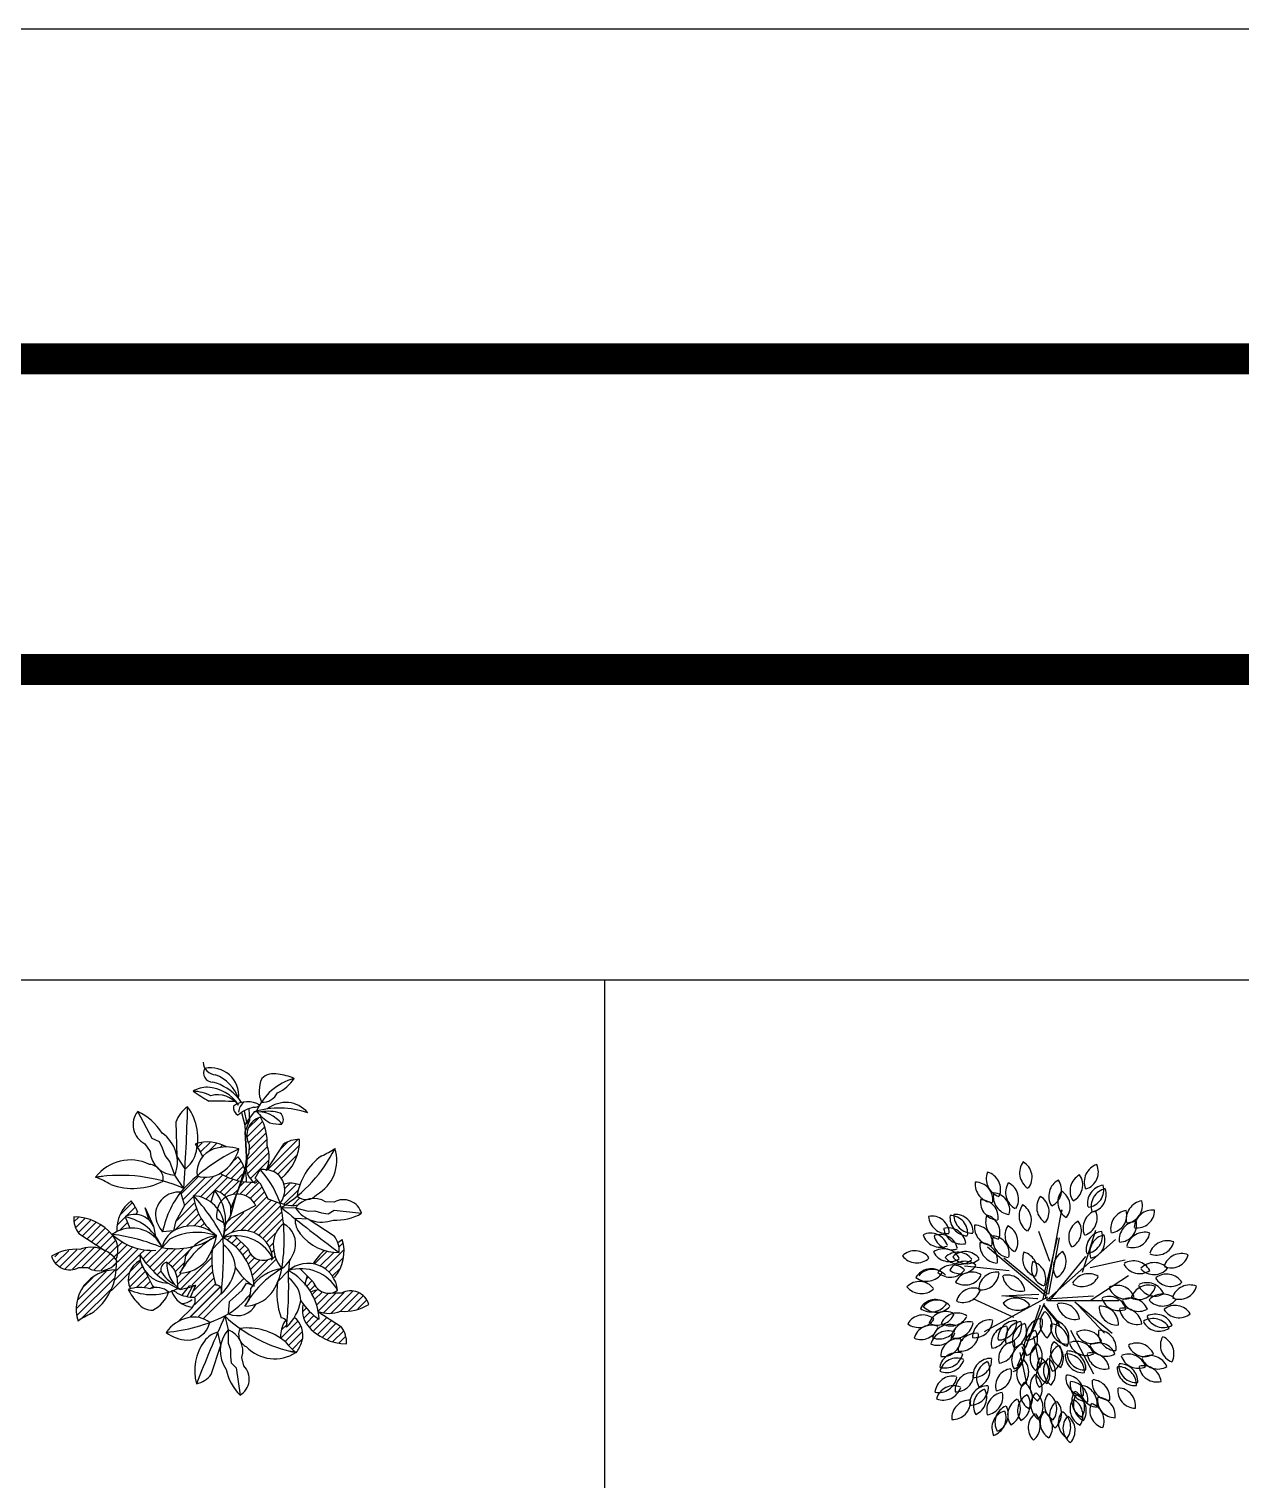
# Model space of a CAD drawing. Header units: millimetres. Extents: x 0 to 25200, y 0 to 17820.
# Drawn here: x 19911 to 21784, y 15577 to 17820 of the extents above; entities that cross this region are included whole.
import ezdxf

# ---------------------------------------------------------------- set-up
doc = ezdxf.new("R2010")
doc.units = ezdxf.units.MM
doc.header["$LTSCALE"] = 100
doc.header["$MEASUREMENT"] = 0
doc.layers.add('CO-TREE', color=251, linetype='Continuous')
doc.layers.add('TB-FORM', color=7, linetype='Continuous')

# ---------------------------------------------------------------- blocks, each defined once
blk = doc.blocks.new('T-206')
at = {"layer": 'CO-TREE'}
for p, q in [((-7.38, 181.32), (-3.177, 175.14)), ((-140.95, 119.51), (-163.302, 161.17)), ((-3.006, 159.61), (2.306, 139.83)), ((1.365, 162.26), (4.996, 144.65)), ((16.66, 160.63), (4.996, 144.65)), ((8.303, 165.48), (9.418, 146.94)), ((-104.374, 144.91), (-102.607, 91.7)), ((9.418, 146.94), (2.306, 139.83)), ((4.996, 144.65), (2.306, 139.83)), ((2.306, 139.83), (5.354, 81.92)), ((2.833, 129.8), (9.418, 146.94)), ((29.06, 145.15), (5.883, 121.97)), ((8.2, 135.88), (23.266, 150.94)), ((8.2, 112.7), (32.537, 137.04)), ((-129.774, 114.43), (-140.95, 119.51)), ((-124.694, 104.27), (-129.774, 114.43)), ((-70.024, 106.33), (-63.65, 112.7)), ((-51.482, 113.28), (-65.968, 98.79)), ((5.354, 81.92), (2.833, 129.8)), ((36.013, 117.33), (5.883, 87.2)), ((34.855, 127.76), (9.359, 102.27)), ((37.752, 71.56), (83.527, 117.33)), ((68.462, 113.86), (57.453, 102.85)), ((-152.126, 111.38), (-143.998, 99.19)), ((-120.63, 93.09), (-124.694, 104.27)), ((-113.518, 83.95), (-120.63, 93.09)), ((-102.607, 91.7), (-90.22, 72.72)), ((-41.631, 111.54), (-53.22, 99.95)), ((-35.837, 105.75), (-32.94, 108.64)), ((-8.603, 91.26), (-13.239, 86.62)), ((4.144, 73.88), (36.593, 106.33)), ((38.911, 97.05), (7.042, 65.19)), ((8.943, 109.98), (8.642, 96.8)), ((61.455, 110.05), (35.289, 69.91)), ((85.845, 108.06), (46.443, 68.66)), ((53.976, 64.61), (82.368, 93)), ((141.545, 104.14), (137.171, 95.71)), ((-105.82, 62.7), (-113.518, 83.95)), ((-26.566, 61.71), (-3.968, 84.31)), ((-0.491, 76.19), (-18.454, 58.23)), ((-14.398, 85.47), (-13.818, 86.04)), ((5.354, 81.92), (-11.83, 30.05)), ((0.274, 60.58), (5.354, 81.92)), ((5.354, 81.92), (0.274, 60.58)), ((11.098, 57.65), (39.49, 86.04)), ((18.149, 58.13), (25.879, 71.27)), ((69.621, 68.66), (67.303, 66.34)), ((-228.326, 59.57), (-217.87, 60.95)), ((-92.182, 42.29), (-105.82, 62.7)), ((-69.444, 60.55), (-95.519, 34.48)), ((-93.201, 25.2), (-59.594, 58.81)), ((-46.267, 60.55), (-75.239, 31.58)), ((-65.968, 29.26), (-32.36, 62.87)), ((-43.949, 39.69), (-24.828, 58.81)), ((-16.136, 55.91), (-35.257, 36.79)), ((-34.099, 65.76), (-34.678, 65.19)), ((-32.94, 66.92), (-33.519, 66.34)), ((-28.884, 31.58), (-6.865, 53.6)), ((0.274, 60.58), (-19.253, 11.32)), ((-11.83, 30.05), (0.274, 60.58)), ((-9.762, 55.33), (-1.071, 64.03)), ((-5.127, 45.48), (1.247, 51.86)), ((12.256, 51.28), (-5.127, 33.9)), ((4.144, 31.58), (23.266, 50.7)), ((20.369, 55.33), (17.471, 52.44)), ((26.946, 48.75), (18.149, 58.13)), ((38.532, 25.57), (26.946, 48.75)), ((81.789, 48.38), (63.247, 29.84)), ((64.406, 42.59), (71.359, 49.54)), ((-96.92, 36.49), (-91.166, 15.88)), ((-77.556, 29.26), (-90.304, 16.51)), ((-45.108, 38.53), (-57.276, 26.36)), ((-44.43, 39.25), (-50.181, 21.07)), ((-11.83, 30.05), (-20.046, -0.38)), ((-19.253, 11.32), (-11.83, 30.05)), ((-18.454, -25.79), (36.013, 28.68)), ((-9.183, 39.69), (-15.557, 33.32)), ((42.387, 23.47), (-3.388, -22.31)), ((28.481, 44.33), (11.098, 26.94)), ((16.892, 21.15), (31.957, 36.21)), ((56.699, 19.17), (38.532, 25.57)), ((84.686, 39.69), (63.247, 18.25)), ((87.004, 26.94), (76.574, 16.51)), ((-189.967, 2.03), (-172.005, 19.99)), ((-180.117, 0.29), (-167.369, 13.04)), ((-163.893, 4.92), (-166.21, 2.61)), ((-145.613, -6.81), (-151.964, 12.31)), ((-151.964, 12.31), (-138.7, -16.28)), ((-91.166, 15.88), (-104.873, -9.44)), ((-72.921, 10.72), (-104.79, -21.15)), ((-103.052, -7.82), (-75.818, 19.41)), ((-87.986, -15.94), (-69.444, 2.61)), ((0.668, 4.92), (-27.725, -23.47)), ((19.561, 15.59), (-18.589, -3.48)), ((7.621, -22.89), (51.079, 20.57)), ((57.453, 15.35), (16.892, -25.21)), ((24.425, -29.26), (59.191, 5.5)), ((58.531, 12.69), (80.618, 12.2)), ((80.618, 12.2), (100.256, 6.91)), ((100.256, 6.91), (110.668, 7.43)), ((110.668, 7.43), (121.006, 4.66)), ((121.006, 4.66), (131.118, 3.16)), ((140.41, 21.21), (127.226, 21.52)), ((131.118, 3.16), (140.633, 8.78)), ((140.633, 8.78), (182.882, 3.75)), ((-261.238, -8.98), (-254.864, -2.61)), ((-245.014, -4.35), (-258.92, -18.25)), ((-254.864, -25.79), (-236.322, -7.24)), ((-227.631, -10.14), (-248.49, -31)), ((-240.958, -35.06), (-220.677, -14.78)), ((-213.724, -19.41), (-234.004, -39.69)), ((-183.014, -2.61), (-194.023, -13.62)), ((-179.537, -10.72), (-190.547, -21.73)), ((-182.849, -1.6), (-175.569, -19.22)), ((-138.7, -16.28), (-135.256, -34.61)), ((-104.873, -9.44), (-107.813, -23.43)), ((-65.388, -4.93), (-75.818, -15.36)), ((-65.968, -17.09), (-60.753, -11.88)), ((-27.978, -12.28), (-41.113, -4.55)), ((-29.19, -16.63), (-31.222, -33.91)), ((-20.046, -0.38), (-29.19, -16.63)), ((-18.589, -3.48), (-27.978, -12.28)), ((60.35, -4.93), (30.798, -34.48)), ((100.336, -5.13), (79.948, -4.47)), ((140.477, -31.3), (100.336, -5.13)), ((-254.309, -27.34), (-214.167, -53.51)), ((-207.35, -24.63), (-227.051, -44.33)), ((-220.098, -48.96), (-202.135, -31)), ((-198.079, -38.53), (-213.145, -53.6)), ((-193.444, -47.23), (-187.649, -41.43)), ((-135.256, -34.61), (-125.71, -49.15)), ((-113.518, -35.94), (-125.71, -49.15)), ((-107.813, -23.43), (-124.694, -24.76)), ((-124.694, -24.76), (-124.694, -24.76)), ((-47.747, -51.51), (-31.222, -33.91)), ((-18.454, -31.58), (-24.248, -37.38)), ((-17.874, -42.59), (-10.342, -35.06)), ((7.386, -51.18), (-12.965, -30.99)), ((-4.547, -40.85), (-11.5, -47.81)), ((36.013, -40.85), (49.92, -26.95)), ((45.864, -42.59), (40.649, -47.81)), ((147.845, -48.38), (153.639, -42.59)), ((-285.574, -57.66), (-291.369, -63.45)), ((-289.63, -73.3), (-269.93, -53.6)), ((-257.182, -52.44), (-283.257, -78.52)), ((-275.145, -81.99), (-243.275, -50.12)), ((-231.107, -49.54), (-264.135, -82.57)), ((-249.07, -79.09), (-221.257, -51.28)), ((-213.145, -54.76), (-239.219, -80.83)), ((-230.528, -83.73), (-206.191, -59.39)), ((-199.818, -64.61), (-219.519, -84.31)), ((-206.191, -58.23), (-195.182, -47.23)), ((-194.603, -58.23), (-199.818, -63.45)), ((-198.659, -98.8), (-160.995, -61.13)), ((-162.734, -51.28), (-196.341, -84.89)), ((-194.603, -71.56), (-171.425, -48.38)), ((-180.117, -45.49), (-193.444, -58.81)), ((-159.257, -59.39), (-152.883, -53.02)), ((-142.453, -54.18), (-154.622, -66.35)), ((-149.986, -73.3), (-126.229, -49.54)), ((-116.379, -51.28), (-144.771, -79.67)), ((-138.977, -85.47), (-104.79, -51.28)), ((-92.622, -50.7), (-115.22, -73.3)), ((-109.425, -79.09), (-83.351, -53.02)), ((-97.257, -113.28), (-49.164, -65.19)), ((-5.706, -53.6), (1.827, -46.07)), ((7.042, -52.44), (-0.491, -59.97)), ((4.144, -66.93), (11.098, -59.97)), ((16.892, -65.77), (8.2, -74.46)), ((16.313, -101.11), (51.041, -66.39)), ((48.761, -62.87), (42.967, -68.66)), ((44.126, -55.92), (46.443, -53.6)), ((129.303, -55.34), (110.181, -74.46)), ((118.873, -77.36), (139.153, -57.08)), ((155.378, -52.44), (126.406, -81.41)), ((132.779, -86.63), (154.219, -65.19)), ((-198.659, -84.31), (-257.761, -143.41)), ((-256.023, -130.09), (-211.986, -86.05)), ((-254.241, -79.85), (-241.057, -80.15)), ((-176.64, -88.37), (-204.453, -116.18)), ((-201.556, -77.94), (-196.92, -73.3)), ((-177.22, -99.95), (-156.36, -79.09)), ((-152.304, -86.63), (-175.481, -109.8)), ((-159.836, -70.98), (-174.902, -86.05)), ((-159.852, -69.23), (-140.777, -107.38)), ((-127.967, -86.05), (-132.603, -90.68)), ((-90.883, -72.14), (-104.79, -86.05)), ((-101.893, -94.74), (-96.678, -89.52)), ((-81.612, -86.05), (-100.734, -105.17)), ((-49.164, -76.78), (-79.295, -106.91)), ((-48.005, -87.21), (-76.397, -115.6)), ((11.677, -82.57), (25.004, -69.24)), ((37.172, -68.66), (14.574, -91.26)), ((53.052, -102.35), (69.577, -84.75)), ((71.609, -67.48), (69.577, -84.75)), ((108.185, -102.02), (87.835, -81.83)), ((149.583, -81.41), (137.994, -93)), ((-256.603, -153.84), (-199.238, -96.48)), ((-232.266, -94.74), (-246.173, -108.65)), ((-164.472, -110.38), (-148.248, -94.16)), ((-144.192, -101.69), (-153.463, -110.96)), ((-143.612, -112.7), (-140.136, -109.23)), ((-140.777, -107.38), (-137.246, -111.15)), ((-97.581, -113.9), (-78.377, -109.16)), ((-94.296, -122.99), (-83.234, -108.07)), ((-86.911, -124.98), (-78.377, -109.16)), ((-83.234, -108.07), (-73.215, -107.19)), ((-82.192, -156.16), (-36.416, -110.38)), ((-81.858, -125.76), (-73.215, -107.19)), ((-35.837, -110.38), (-81.612, -156.16)), ((-78.377, -109.16), (-73.215, -107.19)), ((-43.37, -105.75), (-75.239, -137.62)), ((-74.659, -125.45), (-46.267, -97.06)), ((0.668, -97.06), (-61.332, -159.06)), ((-1.854, -115.1), (4.939, -104.18)), ((4.939, -104.18), (12.486, -106.27)), ((97.434, -97.64), (100.331, -94.74)), ((106.125, -100.53), (98.593, -108.07)), ((110.181, -108.07), (103.228, -115.02)), ((-204.453, -113.28), (-249.649, -158.48)), ((-70.024, -156.16), (-34.678, -120.81)), ((-22.717, -151.5), (-21.238, -132.29)), ((-21.238, -132.29), (-1.854, -115.1)), ((112.499, -115.6), (106.705, -121.39)), ((110.761, -128.93), (121.191, -118.5)), ((131.041, -120.23), (113.658, -137.62)), ((115.976, -146.89), (142.63, -120.23)), ((155.957, -118.5), (124.667, -149.79)), ((135.677, -150.37), (169.284, -116.76)), ((151.661, -119.74), (138.477, -119.44)), ((177.976, -119.66), (150.742, -146.89)), ((162.331, -146.89), (184.929, -124.29)), ((190.144, -130.66), (176.817, -143.99)), ((-99.575, -162.53), (-78.136, -141.09)), ((-28.511, -154.95), (-23.259, -176.4)), ((91.639, -148.63), (96.854, -143.41)), ((102.649, -149.21), (93.378, -158.48)), ((97.434, -166.01), (109.023, -154.42)), ((151.729, -172.26), (115.213, -148.45)), ((-23.259, -176.4), (-23.289, -196.74)), ((58.611, -188.61), (84.107, -163.11)), ((66.724, -168.91), (59.191, -176.44)), ((88.163, -170.65), (64.985, -193.82)), ((70.2, -200.2), (91.06, -179.34)), ((115.396, -159.64), (102.649, -172.38)), ((109.023, -177.6), (128.723, -157.9)), ((135.677, -162.53), (114.817, -183.39)), ((142.63, -167.17), (122.35, -187.45)), ((129.882, -191.51), (149.583, -171.8)), ((154.798, -178.18), (138.574, -194.4)), ((-49.787, -245.483), (-34.902, -199.94)), ((-34.902, -199.94), (-39.535, -180.07)), ((-23.289, -196.74), (-20.089, -206.665)), ((91.06, -190.93), (75.995, -205.992)), ((147.845, -196.72), (157.695, -186.87)), ((-20.089, -206.665), (-20.092, -217.368)), ((-20.092, -217.368), (-18.923, -227.524)), ((0.919, -231.827), (-2.202, -219.014)), ((81.313, -211.46), (72.043, -209.416)), ((-18.923, -227.524), (-11.035, -235.261)), ((-11.035, -235.261), (-4.954, -277.37))]:
    blk.add_line(p, q, dxfattribs=at)
for centre, radius, start, end in [((-41.852, 238.29), 20.422, 183.056, 266.944), ((-47.636, 220.49), 13.784, 148.183, 272.624), ((-50.285, 185.61), 43.117, 354.299, 102.135), ((-68.785, 129.14), 80.584, 40.3594, 74.3188), ((-66.17, 159.74), 62.626, 20.1588, 68.2274), ((101.708, 127.1), 88.321, 105.279, 156.698), ((71.399, 193.07), 46.937, 156.201, 201.934), ((47.126, 192.75), 26.832, 75.7638, 134.099), ((30.412, 241.8), 56.364, 293.495, 328.43), ((45.396, 136.39), 82.784, 66.4791, 84.2262), ((161.406, 543.9), 424.913, 235.791, 239.656), ((-80.544, 123.31), 69.256, 64.0927, 87.4683), ((-55.146, 156.17), 42.647, 90.1015, 121.587), ((-58.837, 137.35), 61.57, 33.3067, 86.6339), ((-40.061, 145.03), 41.844, 38.6471, 104.142), ((29.655, 201.23), 25.749, 266.001, 334.425), ((-137.675, 140.77), 32.751, 141.488, 243.817), ((-198.92, 83.39), 85.542, 31.1474, 65.3935), ((-62.099, 130.66), 44.611, 122.527, 161.379), ((-3064.291, 249.24), 2979.31, 356.017, 358.443), ((-154.218, 119.33), 83.891, 343.23, 35.6943), ((-46.517, -470.163), 647.394, 87.0166, 90.5964), ((-1.848, 167.32), 13.418, 170.168, 241.114), ((6.133, 139.55), 36.787, 57.9669, 125.193), ((29.015, 111.77), 57.562, 102.68, 130.45), ((15.185, 157.84), 22.811, 127.085, 173.686), ((17.125, 182.16), 14.253, 267.003, 306.714), ((55.829, 27.35), 138.921, 71.6812, 106.377), ((21.161, 112.45), 48.389, 37.3645, 95.3374), ((71.676, 198.3), 62.647, 215.37, 240.48), ((38.48, 97.8), 63.648, 72.9954, 100.142), ((65.449, 130.58), 44.495, 40.0828, 129.27), ((49.684, 148.94), 12.226, 324.369, 52.6928), ((34.769, 124.19), 29.476, 106.488, 208.817), ((-40.004, 113.5), 76.988, 356.147, 30.3935), ((56.431, 202.3), 60.57, 255.052, 273.019), ((-155.778, 82.91), 53.892, 337.974, 56.0871), ((-55.388, 53.55), 60.495, 60.7576, 107.901), ((11.504, 116.92), 75.502, 308.23, 0.694259), ((85.269, 77.72), 40.15, 87.5274, 126.379), ((-105.213, 101.55), 38.857, 183.49, 269.106), ((120.52, -165.27), 297.195, 115.375, 135.701), ((-111.612, 105.45), 39.106, 303.163, 344.686), ((-167.228, 45.1), 114.246, 23.584, 35.296), ((-33.509, 66.84), 38.318, 108.151, 187.875), ((-26.142, 44.33), 62.009, 71.8619, 108.138), ((-69.043, 120.84), 64.644, 303.346, 344.21), ((-55.388, 53.55), 60.495, 358.688, 38.4913), ((38.456, 78.52), 34.971, 148.49, 234.106), ((-8.445, 90.88), 48.503, 334.381, 21.0871), ((-59.314, 203.06), 223.895, 301.759, 333.781), ((173.737, 17.82), 91.43, 125.04, 172.124), ((83.979, 85.55), 60.495, 298.883, 17.9009), ((75.534, 197.38), 114.246, 293.584, 305.296), ((-174.715, 19.02), 67.217, 63.8825, 142.901), ((-146.791, 56.42), 23.019, 352.622, 85.8506), ((30.432, 30.16), 41.364, 61.1782, 96.3207), ((-68.332, -19.63), 130.915, 14.2914, 43.9759), ((-190.349, -186.29), 248.772, 66.7586, 98.7809), ((-271.125, -59.94), 126.94, 58.584, 70.296), ((-170.279, 143.88), 101.589, 250.04, 297.124), ((-57.989, 103.99), 44.492, 252.368, 303.382), ((12.334, 143.31), 91.43, 239.056, 273.453), ((-8.445, 90.88), 48.503, 302.974, 309.031), ((31.335, 39.81), 32.7, 320.867, 54.392), ((73.4, 15.91), 34.486, 73.1512, 107.908), ((67.208, -4.49), 55.808, 68.915, 73.1381), ((-139.77, -21.59), 55.808, 126.862, 183.024), ((-218.328, -13.72), 58.18, 18.902, 39.2103), ((-99.539, 0.25), 36.333, 85.867, 179.392), ((18.083, -52.58), 145.461, 139.291, 168.976), ((-295.623, -171.23), 297.934, 27.4459, 42.7781), ((12.414, 41.2), 89.923, 186.436, 233.256), ((-81.215, -20.91), 52.2, 4.69554, 85.3044), ((-51.425, 7.63), 32.384, 345.69, 77.5252), ((-104.873, -9.44), 77.61, 341.621, 38.8485), ((-9.655, 0.9), 32.7, 26.6873, 144.392), ((108.948, -8.3), 34.971, 58.4901, 144.106), ((97.133, 45.65), 20.717, 227.622, 320.851), ((154.618, -4.61), 29.476, 16.4882, 118.817), ((-167.883, -30.32), 32.384, 25.6898, 117.525), ((-90.177, 5.58), 45.96, 186.178, 221.321), ((0, 0), 41.364, 151.178, 186.321), ((74.53, 55.94), 40.043, 244.126, 268.382), ((1745.359, 2097), 2681.38, 231.017, 233.443), ((-204.293, -36.98), 267.475, 350.375, 10.7007), ((75.08, 74.07), 58.18, 268.345, 279.255), ((121.307, 38.6), 48.503, 212.974, 291.087), ((143.931, 70.16), 76.988, 266.147, 300.394), ((-221.984, -3.53), 40.15, 177.527, 216.379), ((-261.181, -77.29), 75.502, 38.2304, 90.6943), ((-172.363, -71.32), 52.2, 44.6955, 125.304), ((-197.859, -77.74), 77.61, 21.6211, 78.8485), ((-86.043, -57.66), 40.571, 110.589, 167.884), ((-79.694, -71.92), 56.16, 46.9855, 111.537), ((86.368, -44.37), 40.043, 127.368, 178.382), ((46.341, -43.24), 34.486, 343.151, 62.8752), ((115.126, -5.6), 35.196, 178.163, 219.686), ((-140.559, 36.44), 89.923, 226.436, 273.256), ((-239.984, -324.294), 297.934, 67.4459, 82.7781), ((-228.957, -53.04), 35.196, 335.811, 39.6855), ((-105.82, 62.7), 113.604, 259.916, 304.556), ((-71.524, -117.56), 91.789, 70.8297, 117.227), ((32.731, -160.58), 149.397, 119.741, 151.273), ((-32.988, -96.66), 66.33, 97.2703, 147.83), ((-142.663, -10.94), 103.221, 325.459, 348.874), ((-586.128, -58.29), 555.441, 353.488, 2.51611), ((-1.091, -69.07), 46.307, 5.80441, 130.593), ((-11.918, -96.14), 65.155, 29.1631, 107.234), ((-74.981, -114.46), 91.668, 3.35532, 61.4868), ((104.496, -44.92), 58.18, 178.345, 219.21), ((147.35, 18.65), 75.502, 218.23, 270.694), ((108.152, -55.11), 40.15, 357.527, 36.3785), ((95.23, -55.41), 60.495, 318.686, 17.9009), ((86.785, 56.43), 114.246, 301.143, 305.296), ((-257.762, -128.8), 76.988, 86.1474, 120.394), ((-268.449, -54.03), 29.476, 196.488, 298.817), ((-235.139, -97.24), 48.503, 32.9743, 111.087), ((-41.912, 13.38), 138.921, 211.681, 246.377), ((-115.637, -59.52), 44.495, 180.083, 269.27), ((-133.879, -61.66), 44.746, 322.714, 0.416305), ((69.105, -68.29), 118.052, 171.827, 199.173), ((-57.505, -82.13), 45.611, 1.86705, 54.2282), ((30.873, -44.43), 24.437, 196.028, 305.254), ((25.938, -37.05), 55.808, 306.862, 343.138), ((184.988, -123.14), 91.43, 130.529, 146.948), ((-197.81, -144.18), 60.495, 88.6884, 197.901), ((-222.779, -50.34), 34.971, 238.49, 324.106), ((-287.568, -76.46), 91.43, 305.04, 3.45288), ((-145.166, -98.45), 32.7, 116.687, 205.879), ((-115.364, -83.72), 12.226, 104.369, 192.693), ((-73.909, -51.74), 63.648, 212.995, 240.142), ((-70.06, -74.1), 48.389, 177.365, 235.337), ((-154.835, -120.26), 60.57, 35.0524, 53.0186), ((-163.937, -107.39), 62.647, 355.37, 20.4803), ((-99.999, -32.72), 56.081, 271.759, 319.057), ((-87.229, -65.69), 76.781, 313.609, 348.769), ((67.16, -30.01), 93.898, 212.63, 237.37), ((133.53, -211.42), 149.397, 119.741, 151.273), ((67.811, -147.5), 66.33, 97.2703, 147.83), ((-41.864, -61.78), 103.221, 325.459, 348.874), ((-485.328, -109.13), 555.441, 353.488, 2.51611), ((99.708, -119.91), 46.307, 5.80441, 130.593), ((88.881, -146.98), 65.155, 29.1631, 107.234), ((25.818, -165.3), 91.668, 3.35533, 61.4868), ((-160.293, -167.24), 56.364, 73.4947, 108.43), ((-133.632, -136.65), 25.749, 46.0009, 114.425), ((-42.48, -116.54), 9.481, 329.984, 89.5057), ((169.905, -119.13), 118.052, 171.827, 199.173), ((43.294, -132.97), 45.611, 1.86705, 54.2282), ((184.988, -123.14), 91.43, 160.548, 170.106), ((131.672, -95.27), 24.437, 196.028, 305.254), ((-141.176, -33.54), 88.321, 245.279, 296.698), ((-104.013, -76.86), 82.784, 206.479, 224.226), ((-160.368, -103.57), 46.937, 296.201, 341.934), ((-111.779, -130.1), 14.253, 47.0032, 86.7137), ((-75.968, -104.52), 36.787, 197.967, 265.193), ((-75.64, -68.53), 57.562, 242.68, 270.45), ((-94.658, -112.71), 22.811, 267.085, 313.686), ((-87.706, -130.93), 13.418, 310.168, 21.1137), ((-92.561, -40.77), 130.915, 299.291, 322.542), ((-33.08, -112.51), 44.746, 322.714, 0.416305), ((0.8, -83.56), 56.081, 271.759, 319.057), ((13.57, -116.53), 76.781, 313.609, 348.769), ((167.96, -80.86), 93.898, 212.63, 237.37), ((120.199, -149.26), 34.971, 95.9784, 116.539), ((165.869, -145.57), 29.476, 16.4882, 118.817), ((-189.365, -256.023), 114.246, 113.584, 125.296), ((-141.562, -118.92), 26.832, 215.764, 274.099), ((-144.506, 86.07), 267.475, 275.375, 295.701), ((-76.421, -196.6), 40.043, 52.3683, 103.382), ((2421.369, -1244.839), 2681.38, 156.017, 158.443), ((124.874, 8.16), 223.895, 226.759, 258.781), ((-9.347, -121.65), 32.7, 245.867, 333.412), ((126.377, -146.55), 35.196, 163.934, 219.686), ((132.559, -102.36), 48.503, 249.576, 291.087), ((155.182, -70.8), 76.988, 266.147, 300.394), ((-72.259, -214.254), 58.18, 103.345, 144.21), ((-85.688, -157.65), 34.486, 268.151, 347.875), ((12.771, -208.875), 48.503, 137.974, 216.087), ((-35.732, -209.075), 34.971, 343.49, 69.1057), ((13.326, -183.7), 20.717, 152.622, 245.851), ((6.269, -264.896), 91.43, 50.0397, 97.1242), ((97.62, -185.33), 40.043, 143.117, 178.382), ((58.319, -167.38), 9.481, 329.984, 89.5057), ((57.593, -184.2), 34.486, 343.151, 52.027), ((158.601, -122.31), 75.502, 218.23, 270.694), ((119.404, -196.07), 40.15, 357.527, 36.3785), ((-84.988, -136.34), 55.808, 231.862, 268.138), ((0.241, -239.193), 75.502, 143.23, 195.694), ((-31.52, -214.343), 35.196, 103.163, 144.686), ((115.748, -185.88), 58.18, 178.346, 182.733), ((154.296, -123.56), 114.246, 218.584, 230.296), ((37.19, -178.01), 55.808, 322.833, 343.138), ((48.453, -160.67), 60.495, 223.883, 302.901), ((-81.155, -220.423), 40.15, 282.527, 321.379), ((49.11, -222.559), 76.988, 191.147, 225.394), ((-20.35, -252.235), 29.476, 301.488, 43.817)]:
    blk.add_arc(centre, radius, start, end, dxfattribs=at)
blk = doc.blocks.new('T-207')
at = {"layer": 'CO-TREE'}
for p, q in [((-3.4, -7.2), (22, 130.4)), ((22, 130.4), (20.3, 123.2)), ((3.4, 50.7), (-13.5, 96.6)), ((54.1, 33.8), (74.4, 99)), ((-3.4, -2.4), (-93, 72.5)), ((-6.8, -7.2), (15.2, 87)), ((-1.7, -9.7), (104.8, 84.5)), ((1.7, 0), (18.6, 87)), ((0, 0), (-67.6, 55.6)), ((3.4, -9.7), (59.2, 58)), ((65.9, 41.1), (120, 53.1)), ((-59.2, 36.2), (-128.5, 43.5)), ((65.9, -9.7), (125.1, 29)), ((-71, -2.4), (-13.5, 0)), ((-52.4, -36.2), (-114.9, -7.2)), ((0, -4.8), (-98, -58)), ((-16.9, -7.2), (-71, -2.4)), ((-5.1, -14.5), (-47.3, -111.1)), ((-11.8, -19.3), (-33.8, -82.1)), ((-15.2, -7.2), (-16.9, -7.2)), ((-11.8, -16.9), (-11.8, -19.3)), ((-6.8, -16.9), (18.6, -48.3)), ((16.9, -43.5), (-5.1, -16.9)), ((-1.7, -7.2), (71, -2.4)), ((0, -9.7), (109.9, -9.7)), ((42.3, -12.1), (99.7, -60.4)), ((47.3, -16.9), (87.9, -60.4)), ((18.6, -48.3), (16.9, -43.5)), ((-22, -65.2), (-11.8, -113.5)), ((35.5, -55.6), (71, -123.2)), ((-42.8, -90), (-32.7, -138.3))]:
    blk.add_line(p, q, dxfattribs=at)
for centre, radius, start, end in [((-15, 187.5), 28.3, 143.5101, 236.522), ((-51.3, 180.7), 27.3, 322.1668, 59.9456), ((-66.5, 178), 28.3, 158.5101, 251.522), ((-99.9, 162), 27.3, 337.1668, 74.9456), ((62.9, 159.4), 28.3, 118.5101, 211.522), ((27, 168.6), 27.3, 297.1668, 34.9456), ((84.9, 173.4), 28.3, 108.5101, 201.522), ((51.2, 188.7), 27.3, 287.1668, 24.9456), ((-83.7, 169.9), 28.3, 173.5101, 266.522), ((-111.8, 145.8), 27.3, 352.1668, 89.9456), ((-36.6, 157.2), 28.3, 148.5101, 241.522), ((-72.2, 147.2), 27.3, 327.1668, 64.9456), ((30.1, 151.5), 28.3, 118.5101, 211.522), ((-5.7, 160.7), 27.3, 297.1668, 34.9456), ((44.1, 142.2), 28.3, 143.5101, 236.522), ((7.7, 135.4), 27.3, 322.1668, 59.9456), ((89.9, 140.4), 28.3, 98.5101, 191.522), ((59.4, 161.3), 27.3, 277.1668, 14.9456), ((95.6, 135.6), 28.3, 103.5101, 196.522), ((63.3, 153.7), 27.3, 282.1668, 19.9456), ((-75.5, 142.7), 28.3, 173.5101, 266.522), ((-103.6, 118.6), 27.3, 352.1668, 89.9456), ((-55.7, 151), 28.3, 168.5101, 261.522), ((-85.8, 129.4), 27.3, 347.1668, 84.9456), ((-15.9, 121.1), 28.3, 143.5101, 236.522), ((-52.3, 114.3), 27.3, 322.1668, 59.9456), ((11.4, 134.3), 28.3, 143.5101, 236.522), ((-25, 127.5), 27.3, 322.1668, 59.9456), ((149.8, 116.2), 28.3, 98.5101, 191.522), ((119.3, 137.1), 27.3, 277.1668, 14.9456), ((-179.3, 93.4), 27.3, 2.1668, 99.9456), ((-155.8, 122), 28.3, 183.5101, 276.522), ((-122.7, 118.3), 28.3, 173.5101, 266.522), ((-150.8, 94.2), 27.3, 352.1668, 89.9456), ((-142.4, 96), 27.3, 357.1668, 94.9456), ((-116.5, 122.4), 28.3, 178.5101, 271.522), ((-67.5, 111.6), 28.3, 158.5101, 251.522), ((-100.9, 95.6), 27.3, 337.1668, 74.9456), ((60.9, 88), 28.3, 118.5101, 211.522), ((25, 97.2), 27.3, 297.1668, 34.9456), ((83, 102.1), 28.3, 108.5101, 201.522), ((49.3, 117.4), 27.3, 287.1668, 24.9456), ((125.7, 101.2), 28.3, 98.5101, 191.522), ((95.2, 122.1), 27.3, 277.1668, 14.9456), ((138.9, 84.2), 28.3, 93.5101, 186.522), ((110.3, 107.7), 27.3, 272.1668, 9.9456), ((162.1, 101.6), 28.3, 83.5101, 176.522), ((138.1, 129.7), 27.3, 262.1668, 359.9456), ((-181, 67), 27.3, 17.1668, 114.9456), ((-165.7, 100.7), 28.3, 198.5101, 291.522), ((-166.1, 64.8), 27.3, 12.1668, 109.9456), ((-148, 97), 28.3, 193.5101, 286.522), ((-153.6, 75.2), 27.3, 7.1668, 104.9456), ((-132.7, 105.7), 28.3, 188.5101, 281.522), ((-84.7, 103.5), 28.3, 173.5101, 266.522), ((-112.8, 79.4), 27.3, 352.1668, 89.9456), ((-56.7, 84.6), 28.3, 168.5101, 261.522), ((-86.7, 63), 27.3, 347.1668, 84.9456), ((-37.6, 90.8), 28.3, 148.5101, 241.522), ((-73.2, 80.8), 27.3, 327.1668, 64.9456), ((87.9, 69.1), 28.3, 98.5101, 191.522), ((57.4, 90), 27.3, 277.1668, 14.9456), ((93.6, 64.2), 28.3, 103.5101, 196.522), ((61.3, 82.4), 27.3, 282.1668, 19.9456), ((149.8, 67.4), 28.3, 73.5101, 166.522), ((131, 99.2), 27.3, 252.1668, 349.9456), ((-160.8, 42.8), 27.3, 27.1668, 124.9456), ((-76.5, 76.3), 28.3, 173.5101, 266.522), ((-104.6, 52.2), 27.3, 352.1668, 89.9456), ((184.7, 54.3), 28.3, 68.5101, 161.522), ((168.7, 87.7), 27.3, 247.1668, 344.9456), ((-205.1, 39.8), 27.3, 37.1668, 134.9456), ((-202.2, 76.7), 28.3, 218.5101, 311.522), ((-151.6, 78.6), 28.3, 208.5101, 301.522), ((-147.1, 17.8), 27.3, 47.1668, 144.9456), ((-139.1, 37.6), 27.3, 37.1668, 134.9456), ((-136.2, 74.5), 28.3, 218.5101, 311.522), ((-127.7, 23.5), 27.3, 52.1668, 149.9456), ((-127.4, 38.5), 27.3, 37.1668, 134.9456), ((-124.6, 75.4), 28.3, 218.5101, 311.522), ((-10.3, 54.4), 28.3, 158.5101, 251.522), ((-43.6, 38.4), 27.3, 337.1668, 74.9456), ((3.3, 39.9), 28.3, 158.5101, 251.522), ((-30.1, 23.9), 27.3, 337.1668, 74.9456), ((37.1, 40.9), 28.3, 118.5101, 211.522), ((1.3, 50.1), 27.3, 297.1668, 34.9456), ((142.2, 59), 27.3, 207.1668, 304.9456), ((133, 23.2), 28.3, 28.5101, 121.522), ((164.8, 20.5), 28.3, 43.5101, 136.522), ((206.9, 34.4), 28.3, 68.5101, 161.522), ((190.9, 67.8), 27.3, 247.1668, 344.9456), ((-179.9, 12), 27.3, 52.1668, 149.9456), ((-186.7, 48.4), 28.3, 233.5101, 326.522), ((-178.1, 11), 27.3, 42.1668, 139.9456), ((-150.7, 54.6), 28.3, 228.5101, 321.522), ((-134.5, 59.9), 28.3, 233.5101, 326.522), ((-117.5, 6.8), 27.3, 57.1668, 154.9456), ((-127.5, 42.5), 28.3, 238.5101, 331.522), ((-79.2, 6.7), 27.3, 82.1668, 179.9456), ((-103.2, 34.8), 28.3, 263.5101, 356.522), ((-62.4, 2.2), 27.3, 7.1668, 104.9456), ((-41.5, 32.7), 28.3, 188.5101, 281.522), ((63.6, 3.4), 28.3, 58.5101, 151.522), ((53.6, 39), 27.3, 237.1668, 334.9456), ((164.4, 57.5), 27.3, 222.1668, 319.9456), ((190.1, 39.3), 27.3, 212.1668, 309.9456), ((184.1, 2.7), 28.3, 33.5101, 126.522), ((-198.1, -7.8), 27.3, 37.1668, 134.9456), ((-195.3, 29.1), 28.3, 218.5101, 311.522), ((-114.6, -17.8), 27.3, 67.1668, 164.9456), ((-130.6, 15.6), 28.3, 248.5101, 341.522), ((120, 20.1), 27.3, 202.1668, 299.9456), ((107.7, -14.8), 28.3, 23.5101, 116.522), ((156.2, -14.4), 28.3, 68.5101, 161.522), ((140.2, 18.9), 27.3, 247.1668, 344.9456), ((165.8, 24.3), 27.3, 202.1668, 299.9456), ((153.5, -10.6), 28.3, 23.5101, 116.522), ((177.7, -28.1), 28.3, 43.5101, 136.522), ((219.8, -14.1), 28.3, 68.5101, 161.522), ((203.8, 19.3), 27.3, 247.1668, 344.9456), ((-173, -35.6), 27.3, 52.1668, 149.9456), ((-179.8, 0.8), 28.3, 233.5101, 326.522), ((-171.2, -36.6), 27.3, 42.1668, 139.9456), ((-171.6, 0.4), 28.3, 223.5101, 316.522), ((-49.4, -33.4), 27.3, 37.1668, 134.9456), ((-46.6, 3.5), 28.3, 218.5101, 311.522), ((42.1, -11.8), 27.3, 187.1668, 284.9456), ((21.2, -42.4), 28.3, 8.5101, 101.522), ((107.1, -20.4), 27.3, 177.1668, 274.9456), ((81.2, -46.9), 28.3, 358.5101, 91.522), ((109.9, 1.8), 27.3, 197.1668, 294.9456), ((94.6, -31.9), 28.3, 18.5101, 111.522), ((117.5, -49.9), 28.3, 8.5101, 101.522), ((140.7, 0.7), 27.3, 202.1668, 299.9456), ((128.4, -34.3), 28.3, 23.5101, 116.522), ((177.3, 8.9), 27.3, 222.1668, 319.9456), ((197, -45.8), 28.3, 33.5101, 126.522), ((-192.6, -59.5), 27.3, 52.1668, 149.9456), ((-199.4, -23.1), 28.3, 233.5101, 326.522), ((-157.5, -54.3), 27.3, 62.1668, 159.9456), ((-170.5, -19.6), 28.3, 243.5101, 336.522), ((-139.5, -56.4), 27.3, 57.1668, 154.9456), ((-149.5, -20.8), 28.3, 238.5101, 331.522), ((-121.7, -70), 27.3, 77.1668, 174.9456), ((-143.2, -39.9), 28.3, 258.5101, 351.522), ((-88.9, -67.1), 27.3, 82.1668, 179.9456), ((-113, -39), 28.3, 263.5101, 356.522), ((-49.4, -68.4), 27.3, 87.1668, 184.9456), ((-75.9, -42.5), 28.3, 268.5101, 1.522), ((-37.9, -69.4), 27.3, 97.1668, 194.9456), ((-68.4, -48.5), 28.3, 278.5101, 11.522), ((-5.8, -64.5), 27.3, 97.1668, 194.9456), ((-36.3, -43.6), 28.3, 278.5101, 11.522), ((15.4, -45.3), 27.3, 137.1668, 234.9456), ((-21.4, -48.9), 28.3, 318.5101, 51.522), ((39.4, -54.8), 27.3, 152.1668, 249.9456), ((4.7, -67.8), 28.3, 333.5101, 66.522), ((138.4, -19.4), 27.3, 187.1668, 284.9456), ((172.3, -30), 27.3, 207.1668, 304.9456), ((163.1, -65.9), 28.3, 28.5101, 121.522), ((178.7, -24.3), 27.3, 202.1668, 299.9456), ((166.4, -59.2), 28.3, 23.5101, 116.522), ((203, -9.3), 27.3, 212.1668, 309.9456), ((-180, -75.3), 27.3, 67.1668, 164.9456), ((-196, -41.9), 28.3, 248.5101, 341.522), ((-154.2, -84.1), 27.3, 67.1668, 164.9456), ((-170.2, -50.7), 28.3, 248.5101, 341.522), ((-151.7, -74.3), 27.3, 67.1668, 164.9456), ((-167.7, -41), 28.3, 248.5101, 341.522), ((-110.9, -87.8), 27.3, 82.1668, 179.9456), ((-134.9, -59.8), 28.3, 263.5101, 356.522), ((-59.9, -76.6), 27.3, 97.1668, 194.9456), ((-90.4, -55.7), 28.3, 278.5101, 11.522), ((-27.2, -71.2), 27.3, 107.1668, 204.9456), ((-60.9, -56), 28.3, 288.5101, 21.522), ((-8.9, -81.3), 27.3, 112.1668, 209.9456), ((-43.8, -69), 28.3, 293.5101, 26.522), ((32, -50.2), 27.3, 172.1668, 269.9456), ((3.9, -74.2), 28.3, 353.5101, 86.522), ((69.7, -49.2), 27.3, 202.1668, 299.9456), ((57.5, -84.1), 28.3, 23.5101, 116.522), ((105.7, -59.9), 27.3, 172.1668, 269.9456), ((77.7, -84), 28.3, 353.5101, 86.522), ((201.6, -78.9), 27.3, 152.1668, 249.9456), ((167, -91.9), 28.3, 333.5101, 66.522), ((-138, -96.1), 27.3, 82.1668, 179.9456), ((-162.1, -68), 28.3, 263.5101, 356.522), ((-48.4, -99.7), 27.3, 97.1668, 194.9456), ((-78.9, -78.8), 28.3, 278.5101, 11.522), ((-28.3, -102), 27.3, 112.1668, 209.9456), ((-64.6, -93.8), 28.3, 293.5101, 26.522), ((-63.2, -89.7), 28.3, 293.5101, 26.522), ((0.2, -98.4), 27.3, 127.1668, 224.9456), ((-36.7, -95.6), 28.3, 308.5101, 41.522), ((30, -103.6), 27.3, 117.1668, 214.9456), ((31.8, -88.5), 27.3, 147.1668, 244.9456), ((-5.8, -94.4), 28.3, 298.5101, 31.522), ((-3.8, -98.5), 28.3, 328.5101, 61.522), ((56.9, -89.7), 27.3, 177.1668, 274.9456), ((31, -116.1), 28.3, 358.5101, 91.522), ((59.7, -67.5), 27.3, 197.1668, 294.9456), ((44.4, -101.2), 28.3, 18.5101, 111.522), ((90.5, -68.6), 27.3, 202.1668, 299.9456), ((78.2, -103.5), 28.3, 23.5101, 116.522), ((150.1, -69), 27.3, 202.1668, 299.9456), ((137.8, -103.9), 28.3, 23.5101, 116.522), ((-139.8, -117.6), 27.3, 72.1668, 169.9456), ((-158.7, -85.8), 28.3, 253.5101, 346.522), ((-140.3, -126.2), 27.3, 67.1668, 164.9456), ((-156.3, -92.8), 28.3, 248.5101, 341.522), ((-88.2, -126.6), 27.3, 87.1668, 184.9456), ((-114.7, -100.7), 28.3, 268.5101, 1.522), ((-82.6, -129.6), 27.3, 112.1668, 209.9456), ((-117.5, -117.3), 28.3, 293.5101, 26.522), ((-20.6, -123.2), 27.3, 127.1668, 224.9456), ((-57.5, -120.4), 28.3, 308.5101, 41.522), ((9.2, -128.3), 27.3, 117.1668, 214.9456), ((11, -113.3), 27.3, 147.1668, 244.9456), ((-26.6, -119.1), 28.3, 298.5101, 31.522), ((-24.6, -123.3), 28.3, 328.5101, 61.522), ((20.9, -118.1), 27.3, 137.1668, 234.9456), ((-15.9, -121.7), 28.3, 318.5101, 51.522), ((54.6, -94.1), 27.3, 177.1668, 274.9456), ((28.7, -120.5), 28.3, 358.5101, 91.522), ((88.2, -88.6), 27.3, 187.1668, 284.9456), ((67.3, -119.1), 28.3, 8.5101, 101.522), ((109, -140.4), 28.3, 358.5101, 91.522), ((137.2, -109.5), 27.3, 177.1668, 274.9456), ((111.3, -135.9), 28.3, 358.5101, 91.522), ((140, -87.3), 27.3, 197.1668, 294.9456), ((124.7, -121), 28.3, 18.5101, 111.522), ((168.5, -108.4), 27.3, 187.1668, 284.9456), ((147.6, -139), 28.3, 8.5101, 101.522), ((170.8, -88.4), 27.3, 202.1668, 299.9456), ((158.5, -123.3), 28.3, 23.5101, 116.522), ((-146.9, -154), 27.3, 77.1668, 174.9456), ((-168.4, -123.9), 28.3, 258.5101, 351.522), ((-115.8, -148.6), 27.3, 87.1668, 184.9456), ((-142.3, -122.8), 28.3, 268.5101, 1.522), ((-53.3, -142.4), 27.3, 97.1668, 194.9456), ((-83.9, -121.4), 28.3, 278.5101, 11.522), ((0.1, -142.9), 27.3, 137.1668, 234.9456), ((-36.7, -146.5), 28.3, 318.5101, 51.522), ((55.5, -129.1), 27.3, 172.1668, 269.9456), ((27.4, -153.2), 28.3, 353.5101, 86.522), ((96.1, -136.5), 27.3, 172.1668, 269.9456), ((68, -160.6), 28.3, 353.5101, 86.522), ((134.9, -113.9), 27.3, 177.1668, 274.9456), ((-145.2, -168.8), 27.3, 67.1668, 164.9456), ((-161.2, -135.4), 28.3, 248.5101, 341.522), ((-93.2, -169.2), 27.3, 87.1668, 184.9456), ((-119.7, -143.3), 28.3, 268.5101, 1.522), ((-87.5, -172.2), 27.3, 112.1668, 209.9456), ((-122.4, -159.9), 28.3, 293.5101, 26.522), ((-66.9, -179.3), 27.3, 97.1668, 194.9456), ((-97.4, -158.4), 28.3, 278.5101, 11.522), ((-19.2, -179.8), 27.3, 117.1668, 214.9456), ((-15.2, -153.3), 27.3, 142.1668, 239.9456), ((-55.1, -170.6), 28.3, 298.5101, 31.522), ((-51.6, -160.2), 28.3, 323.5101, 56.522), ((1.4, -171.1), 27.3, 137.1668, 234.9456), ((-35.4, -174.7), 28.3, 318.5101, 51.522), ((22.3, -170.7), 27.3, 142.1668, 239.9456), ((-14.1, -177.5), 28.3, 323.5101, 56.522), ((62, -139.2), 27.3, 172.1668, 269.9456), ((33.9, -163.3), 28.3, 353.5101, 86.522), ((64.7, -165.2), 27.3, 147.1668, 244.9456), ((67.1, -170.5), 27.3, 147.1668, 244.9456), ((29, -175.1), 28.3, 328.5101, 61.522), ((31.5, -180.4), 28.3, 328.5101, 61.522), ((78.2, -147.4), 27.3, 167.1668, 264.9456), ((48.2, -168.9), 28.3, 348.5101, 81.522), ((135.8, -148.9), 27.3, 172.1668, 269.9456), ((107.7, -173), 28.3, 353.5101, 86.522), ((-120.8, -191.3), 27.3, 87.1668, 184.9456), ((-147.2, -165.4), 28.3, 268.5101, 1.522), ((-54.1, -198.3), 27.3, 112.1668, 209.9456), ((-89, -186), 28.3, 293.5101, 26.522), ((-34.5, -186.5), 27.3, 117.1668, 214.9456), ((-70.4, -177.3), 28.3, 298.5101, 31.522), ((30.3, -187.5), 27.3, 127.1668, 224.9456), ((-6.6, -184.7), 28.3, 308.5101, 41.522), ((61.9, -177.6), 27.3, 147.1668, 244.9456), ((26.3, -187.5), 28.3, 328.5101, 61.522), ((92.4, -179.9), 27.3, 157.1668, 254.9456), ((59, -195.9), 28.3, 338.5101, 71.522), ((104.3, -163.7), 27.3, 172.1668, 269.9456), ((76.2, -187.8), 28.3, 353.5101, 86.522), ((-58.8, -206.7), 27.3, 107.1668, 204.9456), ((-92.5, -191.4), 28.3, 288.5101, 21.522), ((-2.7, -206.4), 27.3, 127.1668, 224.9456), ((-39.6, -203.5), 28.3, 308.5101, 41.522), ((15.8, -198.3), 27.3, 142.1668, 239.9456), ((-20.6, -205.1), 28.3, 323.5101, 56.522), ((43.8, -198.7), 27.3, 142.1668, 239.9456), ((7.4, -205.5), 28.3, 323.5101, 56.522), ((51, -207.1), 27.3, 137.1668, 234.9456), ((14.2, -210.7), 28.3, 318.5101, 51.522)]:
    blk.add_arc(centre, radius, start, end, dxfattribs=at)

msp = doc.modelspace()

# ---------------------------------------------------------------- linework, layer by layer
at = {"layer": 'TB-FORM', "color": 8}
msp.add_line((24600, 16350), (13200, 16350), dxfattribs=at)
at = {"layer": 'TB-FORM', "color": 251}
msp.add_line((20800, 16350), (20800, 510), dxfattribs=at)
for points in [[(12600, 0), (25200, 0), (25200, 17820), (12600, 17820)], [(13200, 510), (24600, 510), (24600, 17310), (13200, 17310)]]:
    msp.add_lwpolyline(points, close=True, dxfattribs=at)
at = {"layer": 'TB-FORM', "const_width": 48}
for points in [[(13200, 17310), (24600, 17310)], [(13200, 16830), (24600, 16830)]]:
    msp.add_lwpolyline(points, dxfattribs=at)

# ---------------------------------------------------------------- block references
at = {"layer": 'CO-TREE'}
for name, p in [('T-206', (20241.9, 15985.7)), ('T-207', (21485.1, 15864.5))]:
    msp.add_blockref(name, p, dxfattribs=at)

doc.saveas('drawing.dxf')
